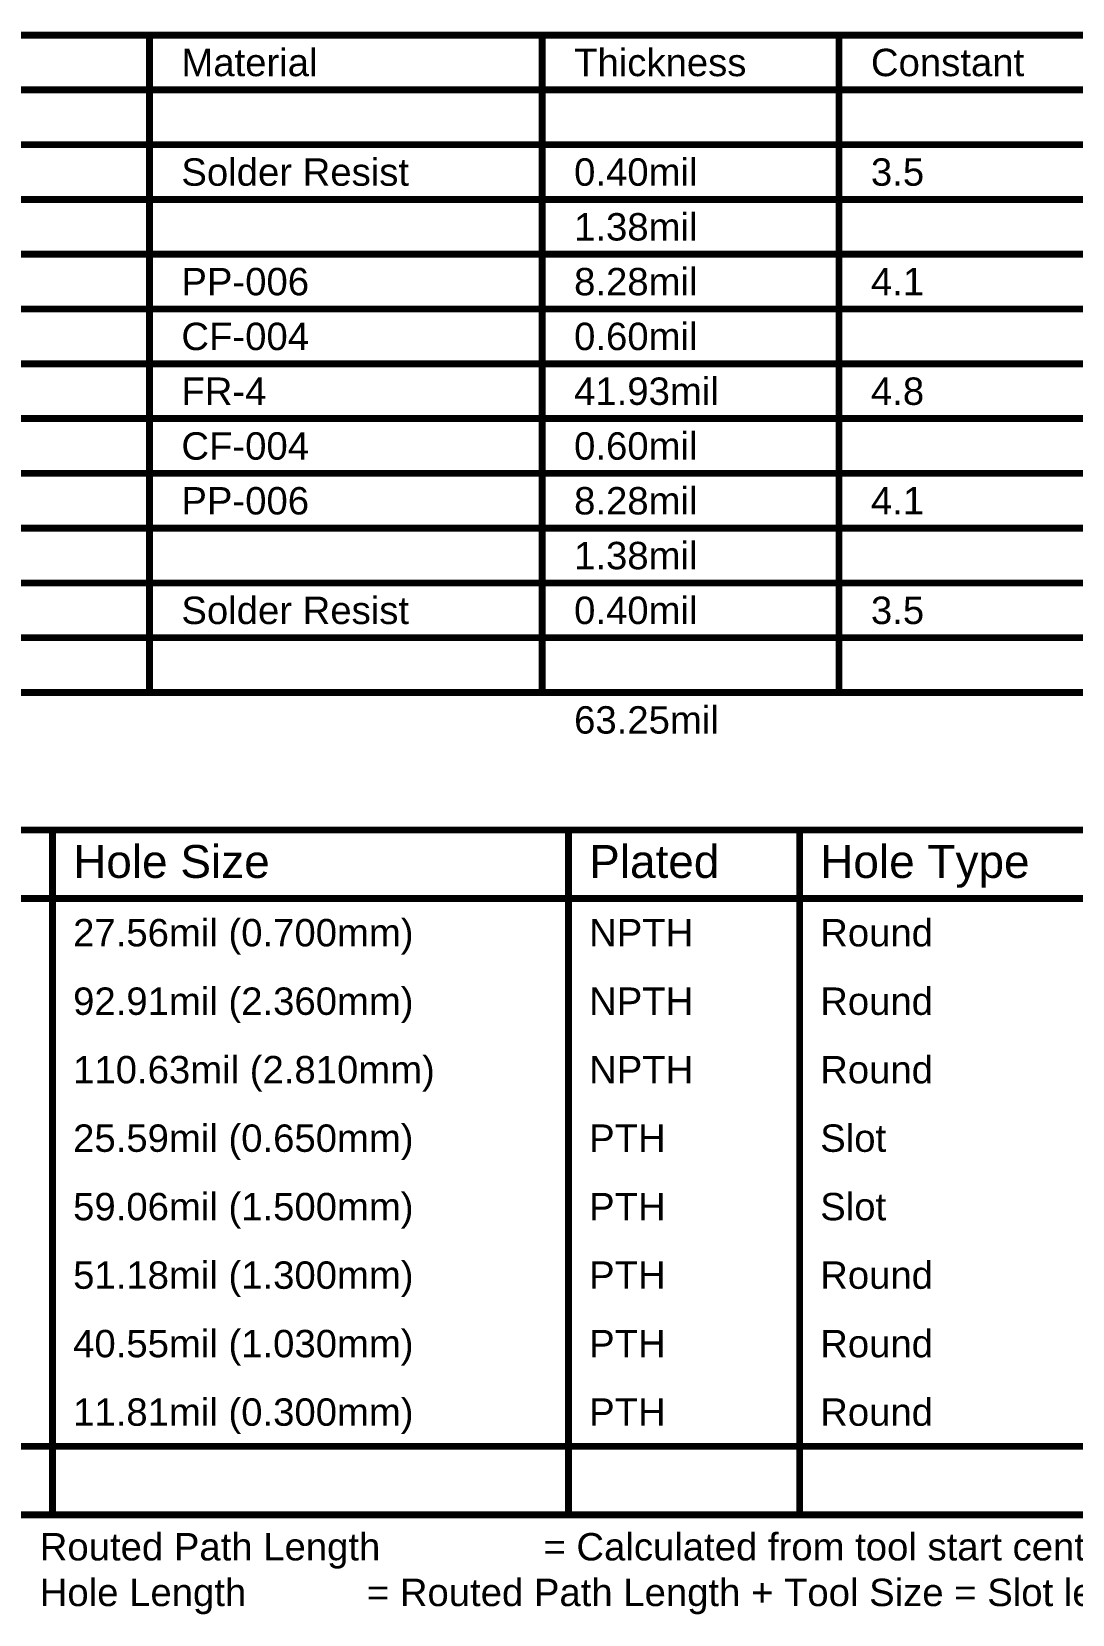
# Model space of a CAD drawing. Header units: inches. Extents: x -6 to 430, y 0 to 90.
# Drawn here: x 85.7 to 143.6, y 1.5 to 89.5 of the extents above; entities that cross this region are included whole.
import ezdxf

# ---------------------------------------------------------------- set-up
doc = ezdxf.new("R2010")
doc.units = ezdxf.units.IN
doc.layers.add('Drill Drawing', color=1, linetype='Continuous')
doc.layers.add('Mechanical 2', color=216, linetype='Continuous')
doc.styles.add('Arial', font='', dxfattribs={"height": 0.2})
doc.styles.get('Arial').set_extended_font_data('Arial')

msp = doc.modelspace()

# ---------------------------------------------------------------- linework, layer by layer
at = {"layer": 'Drill Drawing'}
for points in [[(57.667, 45.126, 0.381, 0.381, 0), (429.976, 45.126, 0.381, 0.381, 0)], [(86.896, 7.026, 0.381, 0.381, 0), (86.896, 45.126, 0.381, 0.381, 0)], [(115.589, 7.026, 0.381, 0.381, 0), (115.589, 45.126, 0.381, 0.381, 0)], [(128.439, 7.026, 0.381, 0.381, 0), (128.439, 45.126, 0.381, 0.381, 0)], [(57.667, 41.316, 0.381, 0.381, 0), (429.976, 41.316, 0.381, 0.381, 0)], [(57.667, 10.836, 0.381, 0.381, 0), (429.976, 10.836, 0.381, 0.381, 0)], [(57.667, 7.026, 0.381, 0.381, 0), (429.976, 7.026, 0.381, 0.381, 0)]]:
    msp.add_lwpolyline(points, format="xyseb", dxfattribs=at)
for points in [[(86.8, 45.126, 0.191, 0.191, 1), (86.991, 45.126, 0.191, 0.191, 1)], [(115.494, 45.126, 0.191, 0.191, 1), (115.685, 45.126, 0.191, 0.191, 1)], [(128.343, 45.126, 0.191, 0.191, 1), (128.534, 45.126, 0.191, 0.191, 1)], [(86.8, 7.026, 0.191, 0.191, 1), (86.991, 7.026, 0.191, 0.191, 1)], [(115.494, 7.026, 0.191, 0.191, 1), (115.685, 7.026, 0.191, 0.191, 1)], [(128.343, 7.026, 0.191, 0.191, 1), (128.534, 7.026, 0.191, 0.191, 1)]]:
    msp.add_lwpolyline(points, format="xyseb", close=True, dxfattribs=at)
at = {"layer": 'Mechanical 2'}
for points in [[(58.254, 89.349, 0.381, 0.381, 0), (173.539, 89.349, 0.381, 0.381, 0)], [(92.281, 52.773, 0.381, 0.381, 0), (92.281, 89.349, 0.381, 0.381, 0)], [(114.119, 52.773, 0.381, 0.381, 0), (114.119, 89.349, 0.381, 0.381, 0)], [(130.625, 52.773, 0.381, 0.381, 0), (130.625, 89.349, 0.381, 0.381, 0)], [(58.254, 86.301, 0.381, 0.381, 0), (173.539, 86.301, 0.381, 0.381, 0)], [(68.665, 83.253, 0.381, 0.381, 0), (92.281, 83.253, 0.381, 0.381, 0)], [(92.281, 83.253, 0.381, 0.381, 0), (114.119, 83.253, 0.381, 0.381, 0)], [(114.119, 83.253, 0.381, 0.381, 0), (130.625, 83.253, 0.381, 0.381, 0)], [(130.625, 83.253, 0.381, 0.381, 0), (145.099, 83.253, 0.381, 0.381, 0)], [(68.665, 80.205, 0.381, 0.381, 0), (92.281, 80.205, 0.381, 0.381, 0)], [(92.281, 80.205, 0.381, 0.381, 0), (114.119, 80.205, 0.381, 0.381, 0)], [(114.119, 80.205, 0.381, 0.381, 0), (130.625, 80.205, 0.381, 0.381, 0)], [(130.625, 80.205, 0.381, 0.381, 0), (145.099, 80.205, 0.381, 0.381, 0)], [(68.665, 77.157, 0.381, 0.381, 0), (92.281, 77.157, 0.381, 0.381, 0)], [(92.281, 77.157, 0.381, 0.381, 0), (114.119, 77.157, 0.381, 0.381, 0)], [(114.119, 77.157, 0.381, 0.381, 0), (130.625, 77.157, 0.381, 0.381, 0)], [(130.625, 77.157, 0.381, 0.381, 0), (145.099, 77.157, 0.381, 0.381, 0)], [(68.665, 74.109, 0.381, 0.381, 0), (92.281, 74.109, 0.381, 0.381, 0)], [(92.281, 74.109, 0.381, 0.381, 0), (114.119, 74.109, 0.381, 0.381, 0)], [(114.119, 74.109, 0.381, 0.381, 0), (130.625, 74.109, 0.381, 0.381, 0)], [(130.625, 74.109, 0.381, 0.381, 0), (145.099, 74.109, 0.381, 0.381, 0)], [(68.665, 71.061, 0.381, 0.381, 0), (92.281, 71.061, 0.381, 0.381, 0)], [(92.281, 71.061, 0.381, 0.381, 0), (114.119, 71.061, 0.381, 0.381, 0)], [(114.119, 71.061, 0.381, 0.381, 0), (130.625, 71.061, 0.381, 0.381, 0)], [(130.625, 71.061, 0.381, 0.381, 0), (145.099, 71.061, 0.381, 0.381, 0)], [(68.665, 68.013, 0.381, 0.381, 0), (92.281, 68.013, 0.381, 0.381, 0)], [(92.281, 68.013, 0.381, 0.381, 0), (114.119, 68.013, 0.381, 0.381, 0)], [(114.119, 68.013, 0.381, 0.381, 0), (130.625, 68.013, 0.381, 0.381, 0)], [(130.625, 68.013, 0.381, 0.381, 0), (145.099, 68.013, 0.381, 0.381, 0)], [(68.665, 64.965, 0.381, 0.381, 0), (92.281, 64.965, 0.381, 0.381, 0)], [(92.281, 64.965, 0.381, 0.381, 0), (114.119, 64.965, 0.381, 0.381, 0)], [(114.119, 64.965, 0.381, 0.381, 0), (130.625, 64.965, 0.381, 0.381, 0)], [(130.625, 64.965, 0.381, 0.381, 0), (145.099, 64.965, 0.381, 0.381, 0)], [(68.665, 61.917, 0.381, 0.381, 0), (92.281, 61.917, 0.381, 0.381, 0)], [(92.281, 61.917, 0.381, 0.381, 0), (114.119, 61.917, 0.381, 0.381, 0)], [(114.119, 61.917, 0.381, 0.381, 0), (130.625, 61.917, 0.381, 0.381, 0)], [(130.625, 61.917, 0.381, 0.381, 0), (145.099, 61.917, 0.381, 0.381, 0)], [(68.665, 58.869, 0.381, 0.381, 0), (92.281, 58.869, 0.381, 0.381, 0)], [(92.281, 58.869, 0.381, 0.381, 0), (114.119, 58.869, 0.381, 0.381, 0)], [(114.119, 58.869, 0.381, 0.381, 0), (130.625, 58.869, 0.381, 0.381, 0)], [(130.625, 58.869, 0.381, 0.381, 0), (145.099, 58.869, 0.381, 0.381, 0)], [(68.665, 55.821, 0.381, 0.381, 0), (92.281, 55.821, 0.381, 0.381, 0)], [(92.281, 55.821, 0.381, 0.381, 0), (114.119, 55.821, 0.381, 0.381, 0)], [(114.119, 55.821, 0.381, 0.381, 0), (130.625, 55.821, 0.381, 0.381, 0)], [(130.625, 55.821, 0.381, 0.381, 0), (145.099, 55.821, 0.381, 0.381, 0)], [(68.665, 52.773, 0.381, 0.381, 0), (92.281, 52.773, 0.381, 0.381, 0)], [(92.281, 52.773, 0.381, 0.381, 0), (114.119, 52.773, 0.381, 0.381, 0)], [(114.119, 52.773, 0.381, 0.381, 0), (130.625, 52.773, 0.381, 0.381, 0)], [(130.625, 52.773, 0.381, 0.381, 0), (145.099, 52.773, 0.381, 0.381, 0)]]:
    msp.add_lwpolyline(points, format="xyseb", dxfattribs=at)
for points in [[(92.186, 89.349, 0.191, 0.191, 1), (92.376, 89.349, 0.191, 0.191, 1)], [(114.024, 89.349, 0.191, 0.191, 1), (114.214, 89.349, 0.191, 0.191, 1)], [(130.53, 89.349, 0.191, 0.191, 1), (130.72, 89.349, 0.191, 0.191, 1)], [(92.186, 83.253, 0.191, 0.191, 1), (92.376, 83.253, 0.191, 0.191, 1)], [(92.186, 83.253, 0.191, 0.191, 1), (92.376, 83.253, 0.191, 0.191, 1)], [(114.024, 83.253, 0.191, 0.191, 1), (114.214, 83.253, 0.191, 0.191, 1)], [(114.024, 83.253, 0.191, 0.191, 1), (114.214, 83.253, 0.191, 0.191, 1)], [(130.53, 83.253, 0.191, 0.191, 1), (130.72, 83.253, 0.191, 0.191, 1)], [(130.53, 83.253, 0.191, 0.191, 1), (130.72, 83.253, 0.191, 0.191, 1)], [(92.186, 80.205, 0.191, 0.191, 1), (92.376, 80.205, 0.191, 0.191, 1)], [(92.186, 80.205, 0.191, 0.191, 1), (92.376, 80.205, 0.191, 0.191, 1)], [(114.024, 80.205, 0.191, 0.191, 1), (114.214, 80.205, 0.191, 0.191, 1)], [(114.024, 80.205, 0.191, 0.191, 1), (114.214, 80.205, 0.191, 0.191, 1)], [(130.53, 80.205, 0.191, 0.191, 1), (130.72, 80.205, 0.191, 0.191, 1)], [(130.53, 80.205, 0.191, 0.191, 1), (130.72, 80.205, 0.191, 0.191, 1)], [(92.186, 77.157, 0.191, 0.191, 1), (92.376, 77.157, 0.191, 0.191, 1)], [(92.186, 77.157, 0.191, 0.191, 1), (92.376, 77.157, 0.191, 0.191, 1)], [(114.024, 77.157, 0.191, 0.191, 1), (114.214, 77.157, 0.191, 0.191, 1)], [(114.024, 77.157, 0.191, 0.191, 1), (114.214, 77.157, 0.191, 0.191, 1)], [(130.53, 77.157, 0.191, 0.191, 1), (130.72, 77.157, 0.191, 0.191, 1)], [(130.53, 77.157, 0.191, 0.191, 1), (130.72, 77.157, 0.191, 0.191, 1)], [(92.186, 74.109, 0.191, 0.191, 1), (92.376, 74.109, 0.191, 0.191, 1)], [(92.186, 74.109, 0.191, 0.191, 1), (92.376, 74.109, 0.191, 0.191, 1)], [(114.024, 74.109, 0.191, 0.191, 1), (114.214, 74.109, 0.191, 0.191, 1)], [(114.024, 74.109, 0.191, 0.191, 1), (114.214, 74.109, 0.191, 0.191, 1)], [(130.53, 74.109, 0.191, 0.191, 1), (130.72, 74.109, 0.191, 0.191, 1)], [(130.53, 74.109, 0.191, 0.191, 1), (130.72, 74.109, 0.191, 0.191, 1)], [(92.186, 71.061, 0.191, 0.191, 1), (92.376, 71.061, 0.191, 0.191, 1)], [(92.186, 71.061, 0.191, 0.191, 1), (92.376, 71.061, 0.191, 0.191, 1)], [(114.024, 71.061, 0.191, 0.191, 1), (114.214, 71.061, 0.191, 0.191, 1)], [(114.024, 71.061, 0.191, 0.191, 1), (114.214, 71.061, 0.191, 0.191, 1)], [(130.53, 71.061, 0.191, 0.191, 1), (130.72, 71.061, 0.191, 0.191, 1)], [(130.53, 71.061, 0.191, 0.191, 1), (130.72, 71.061, 0.191, 0.191, 1)], [(92.186, 68.013, 0.191, 0.191, 1), (92.376, 68.013, 0.191, 0.191, 1)], [(92.186, 68.013, 0.191, 0.191, 1), (92.376, 68.013, 0.191, 0.191, 1)], [(114.024, 68.013, 0.191, 0.191, 1), (114.214, 68.013, 0.191, 0.191, 1)], [(114.024, 68.013, 0.191, 0.191, 1), (114.214, 68.013, 0.191, 0.191, 1)], [(130.53, 68.013, 0.191, 0.191, 1), (130.72, 68.013, 0.191, 0.191, 1)], [(130.53, 68.013, 0.191, 0.191, 1), (130.72, 68.013, 0.191, 0.191, 1)], [(92.186, 64.965, 0.191, 0.191, 1), (92.376, 64.965, 0.191, 0.191, 1)], [(92.186, 64.965, 0.191, 0.191, 1), (92.376, 64.965, 0.191, 0.191, 1)], [(114.024, 64.965, 0.191, 0.191, 1), (114.214, 64.965, 0.191, 0.191, 1)], [(114.024, 64.965, 0.191, 0.191, 1), (114.214, 64.965, 0.191, 0.191, 1)], [(130.53, 64.965, 0.191, 0.191, 1), (130.72, 64.965, 0.191, 0.191, 1)], [(130.53, 64.965, 0.191, 0.191, 1), (130.72, 64.965, 0.191, 0.191, 1)], [(92.186, 61.917, 0.191, 0.191, 1), (92.376, 61.917, 0.191, 0.191, 1)], [(92.186, 61.917, 0.191, 0.191, 1), (92.376, 61.917, 0.191, 0.191, 1)], [(114.024, 61.917, 0.191, 0.191, 1), (114.214, 61.917, 0.191, 0.191, 1)], [(114.024, 61.917, 0.191, 0.191, 1), (114.214, 61.917, 0.191, 0.191, 1)], [(130.53, 61.917, 0.191, 0.191, 1), (130.72, 61.917, 0.191, 0.191, 1)], [(130.53, 61.917, 0.191, 0.191, 1), (130.72, 61.917, 0.191, 0.191, 1)], [(92.186, 58.869, 0.191, 0.191, 1), (92.376, 58.869, 0.191, 0.191, 1)], [(92.186, 58.869, 0.191, 0.191, 1), (92.376, 58.869, 0.191, 0.191, 1)], [(114.024, 58.869, 0.191, 0.191, 1), (114.214, 58.869, 0.191, 0.191, 1)], [(114.024, 58.869, 0.191, 0.191, 1), (114.214, 58.869, 0.191, 0.191, 1)], [(130.53, 58.869, 0.191, 0.191, 1), (130.72, 58.869, 0.191, 0.191, 1)], [(130.53, 58.869, 0.191, 0.191, 1), (130.72, 58.869, 0.191, 0.191, 1)], [(92.186, 55.821, 0.191, 0.191, 1), (92.376, 55.821, 0.191, 0.191, 1)], [(92.186, 55.821, 0.191, 0.191, 1), (92.376, 55.821, 0.191, 0.191, 1)], [(114.024, 55.821, 0.191, 0.191, 1), (114.214, 55.821, 0.191, 0.191, 1)], [(114.024, 55.821, 0.191, 0.191, 1), (114.214, 55.821, 0.191, 0.191, 1)], [(130.53, 55.821, 0.191, 0.191, 1), (130.72, 55.821, 0.191, 0.191, 1)], [(130.53, 55.821, 0.191, 0.191, 1), (130.72, 55.821, 0.191, 0.191, 1)], [(92.186, 52.773, 0.191, 0.191, 1), (92.376, 52.773, 0.191, 0.191, 1)], [(92.186, 52.773, 0.191, 0.191, 1), (92.376, 52.773, 0.191, 0.191, 1)], [(92.186, 52.773, 0.191, 0.191, 1), (92.376, 52.773, 0.191, 0.191, 1)], [(114.024, 52.773, 0.191, 0.191, 1), (114.214, 52.773, 0.191, 0.191, 1)], [(114.024, 52.773, 0.191, 0.191, 1), (114.214, 52.773, 0.191, 0.191, 1)], [(114.024, 52.773, 0.191, 0.191, 1), (114.214, 52.773, 0.191, 0.191, 1)], [(130.53, 52.773, 0.191, 0.191, 1), (130.72, 52.773, 0.191, 0.191, 1)], [(130.53, 52.773, 0.191, 0.191, 1), (130.72, 52.773, 0.191, 0.191, 1)], [(130.53, 52.773, 0.191, 0.191, 1), (130.72, 52.773, 0.191, 0.191, 1)]]:
    msp.add_lwpolyline(points, format="xyseb", close=True, dxfattribs=at)

# ---------------------------------------------------------------- texts
at = {"layer": 'Drill Drawing', "style": 'Arial'}
for s, height, p in [('Hole Size', 1.8288, (88.039, 42.459)), ('Plated', 1.8288, (116.732, 42.459)), ('Hole Type', 1.8288, (129.582, 42.459)), ('27.56mil (0.700mm)', 1.524, (88.039, 38.649)), ('NPTH', 1.524, (116.732, 38.649)), ('Round', 1.524, (129.582, 38.649)), ('92.91mil (2.360mm)', 1.524, (88.039, 34.839)), ('NPTH', 1.524, (116.732, 34.839)), ('Round', 1.524, (129.582, 34.839)), ('110.63mil (2.810mm)', 1.524, (88.039, 31.029)), ('Round', 1.524, (129.582, 31.029)), ('NPTH', 1.524, (116.732, 31.029)), ('25.59mil (0.650mm)', 1.524, (88.039, 27.219)), ('PTH', 1.524, (116.732, 27.219)), ('Slot', 1.524, (129.582, 27.219)), ('59.06mil (1.500mm)', 1.524, (88.039, 23.409)), ('PTH', 1.524, (116.732, 23.409)), ('Slot', 1.524, (129.582, 23.409)), ('51.18mil (1.300mm)', 1.524, (88.039, 19.599)), ('Round', 1.524, (129.582, 19.599)), ('PTH', 1.524, (116.732, 19.599)), ('40.55mil (1.030mm)', 1.524, (88.039, 15.789)), ('PTH', 1.524, (116.732, 15.789)), ('Round', 1.524, (129.582, 15.789)), ('11.81mil (0.300mm)', 1.524, (88.039, 11.979)), ('PTH', 1.524, (116.732, 11.979)), ('Round', 1.524, (129.582, 11.979)), ('Routed Path Length', 1.524, (86.184, 4.487)), ('= Calculated from tool start centre position to tool end centre position.', 1.524, (114.192, 4.487)), ('Hole Length', 1.524, (86.184, 1.947)), (' = Routed Path Length + Tool Size = Slot length as defined in the PCB layout', 1.524, (103.781, 1.947))]:
    msp.add_text(s, height=height, dxfattribs=at).set_placement(p)
at = {"layer": 'Mechanical 2', "style": 'Arial'}
for s, p in [('Material', (94.059, 87.063)), ('Thickness', (115.897, 87.063)), ('Constant', (132.403, 87.063)), ('Solder Resist', (94.059, 80.967)), ('0.40mil', (115.897, 80.967)), ('3.5', (132.403, 80.967)), ('1.38mil', (115.897, 77.919)), ('PP-006', (94.059, 74.871)), ('8.28mil', (115.897, 74.871)), ('4.1', (132.403, 74.871)), ('CF-004', (94.059, 71.823)), ('0.60mil', (115.897, 71.823)), ('FR-4', (94.059, 68.775)), ('41.93mil', (115.897, 68.775)), ('4.8', (132.403, 68.775)), ('CF-004', (94.059, 65.727)), ('0.60mil', (115.897, 65.727)), ('8.28mil', (115.897, 62.679)), ('PP-006', (94.059, 62.679)), ('4.1', (132.403, 62.679)), ('1.38mil', (115.897, 59.631)), ('Solder Resist', (94.059, 56.583)), ('0.40mil', (115.897, 56.583)), ('3.5', (132.403, 56.583)), ('63.25mil', (115.897, 50.487))]:
    msp.add_text(s, height=1.524, dxfattribs=at).set_placement(p)

doc.saveas('drawing.dxf')
